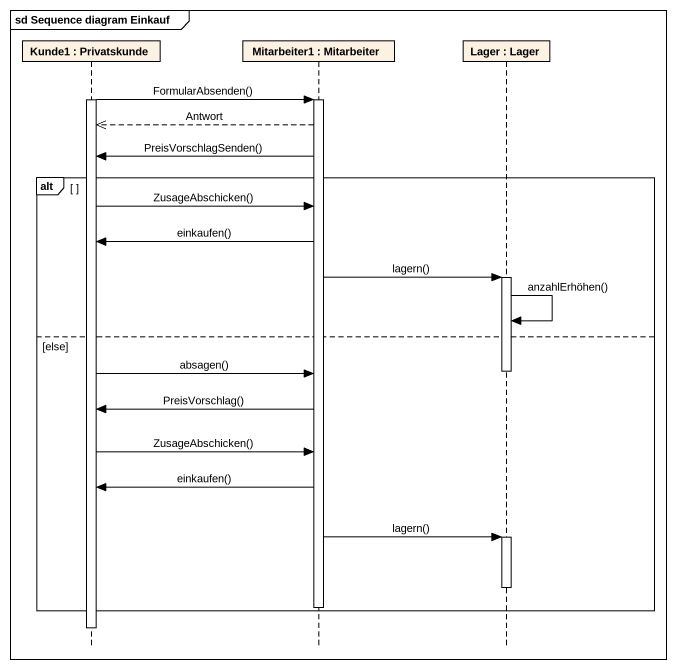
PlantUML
@startuml
mainframe sd Sequence diagram Einkauf
hide footbox
participant "Kunde1 : Privatskunde" as Kunde1
participant "Mitarbeiter1 : Mitarbeiter" as Mitarbeiter1
participant "Lager : Lager" as Lager

activate Kunde1
Kunde1 -> Mitarbeiter1 : FormularAbsenden()
activate Mitarbeiter1
Mitarbeiter1 -->> Kunde1 : Antwort
Mitarbeiter1 -> Kunde1 : PreisVorschlagSenden()
alt
  Kunde1 -> Mitarbeiter1 : ZusageAbschicken()
  Mitarbeiter1 -> Kunde1 : einkaufen()
  Mitarbeiter1 -> Lager : lagern()
  activate Lager
  Lager -> Lager : anzahlErhöhen()
else else
  deactivate Lager
  Kunde1 -> Mitarbeiter1 : absagen()
  Mitarbeiter1 -> Kunde1 : PreisVorschlag()
  Kunde1 -> Mitarbeiter1 : ZusageAbschicken()
  Mitarbeiter1 -> Kunde1 : einkaufen()
  Mitarbeiter1 -> Lager : lagern()
  activate Lager
  deactivate Lager
  deactivate Mitarbeiter1
end
deactivate Kunde1
@enduml
